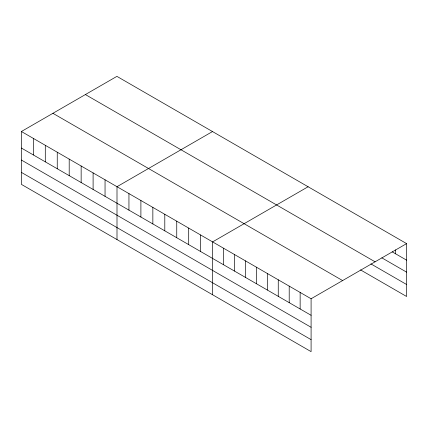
<?xml version="1.0" encoding="UTF-8"?>
<svg xmlns="http://www.w3.org/2000/svg" width="428" height="428" viewBox="0 0 428 428"><rect width="100%" height="100%" fill="white"/><g stroke="black" fill="none" stroke-linecap="round" stroke-linejoin="round"><path stroke-width="0.64" d="M311.092 327.292L311.092 298.76L21.4 131.508L21.4 184.382L311.092 351.634L311.092 327.292L21.4 160.04M360.52 269.891L406.6 296.492L406.6 243.618L116.908 76.366L21.4 131.508M212.507 131.556L116.999 186.699L116.999 239.573M308.106 186.752L212.598 241.895L212.598 294.769M311.092 298.76L406.6 243.618M392.198 251.846L406.6 260.16M381.835 257.849L406.6 272.149M85.391 94.561L375.083 261.813M370.889 263.883L406.6 284.502M52.917 113.313L342.609 280.565M21.4 148.045L311.092 315.297M21.4 172.393L311.092 339.645M395.654 249.872L395.654 253.841M300.146 292.442L300.146 308.979M289.205 286.123L289.205 302.66M278.259 279.805L278.259 296.342M267.318 273.487L267.318 290.024M256.372 267.168L256.372 283.705M245.426 260.85L245.426 277.387M234.485 254.532L234.485 271.068M223.539 248.213L223.539 264.75M200.646 234.993L200.646 251.536M188.695 228.097L188.695 244.634M176.748 221.196L176.748 237.738M164.796 214.3L164.796 230.836M152.85 207.398L152.85 223.94M140.898 200.497L140.898 217.039M128.946 193.6L128.946 210.137M105.047 179.803L105.047 196.34M93.101 172.901L93.101 189.444M81.149 166.005L81.149 182.542M69.197 159.104L69.197 175.646M57.25 152.202L57.25 168.744M45.298 145.306L45.298 161.848M33.352 138.405L33.352 154.947"/></g></svg>
